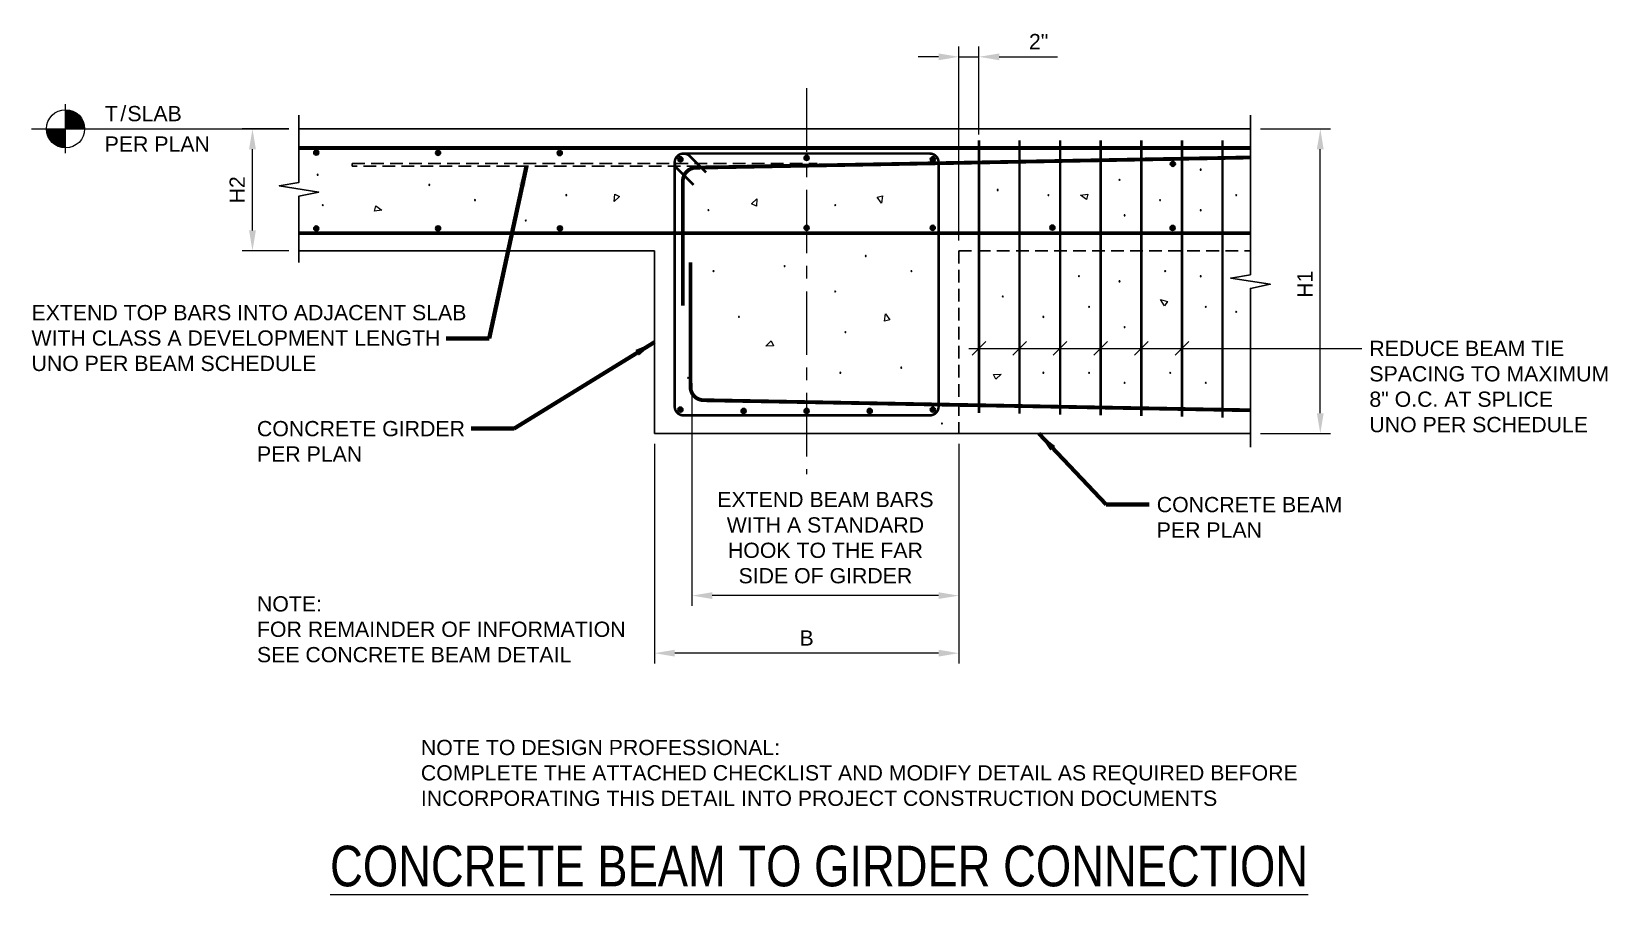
# Model space of a CAD drawing. Header units: inches. Extents: x -2033 to -1877, y 768 to 853.
import ezdxf

# ---------------------------------------------------------------- set-up
doc = ezdxf.new("R2010")
doc.units = ezdxf.units.IN
doc.header["$LTSCALE"] = 5
doc.header["$MEASUREMENT"] = 0
doc.linetypes.add('CENTER', pattern=[2, 1.25, -0.25, 0.25, -0.25])
doc.linetypes.add('HIDDEN', pattern=[0.375, 0.25, -0.125])
for name, color, linetype, lineweight in [('S-ANNO-DIMS', 1, 'Continuous', 20), ('S-ANNO-TEXT', 7, 'Continuous', 20), ('S-DELT-PATT', 7, 'Continuous', 15), ('S-DETL', 3, 'Continuous', 30), ('S-GRID', 9, 'CENTER', 20)]:
    doc.layers.add(name, color=color, linetype=linetype, lineweight=lineweight)
doc.styles.add('Romans', font='arial.ttf')
doc.dimstyles.get("Standard").update_dxf_attribs({"dimtxt": 0.18, "dimasz": 0.18, "dimexe": 0.18, "dimexo": 0.0625, "dimgap": 0.09, "dimtad": 0, "dimtih": 1, "dimtoh": 1, "dimdec": 4, "dimzin": 0, "dimdsep": 46, "dimtxsty": 'Standard', "dimcen": 0.09, "dimadec": 0, "dimazin": 0, "dimtfac": 1, "dimtdec": 4, "dimtofl": 0, "dimtmove": 0, "dimatfit": 3, "dimfxl": 1, "dimtolj": 1, "dimtzin": 0, "dimarcsym": 0})

# ---------------------------------------------------------------- blocks, each defined once
blk = doc.blocks.new('*D0')
at = {"layer": 'Defpoints', "color": 0, "transparency": 16777216}
for p in [(-1941.15, 850.55), (-1939.17, 841.9), (-1941.15, 831.45)]:
    blk.add_point(p, dxfattribs=at)
at = {"layer": 'S-ANNO-DIMS', "transparency": 16777216}
for p, q in [((-1941.15, 832.45), (-1941.15, 851.55)), ((-1939.17, 842.9), (-1939.17, 851.55)), ((-1943.15, 850.55), (-1945.15, 850.55)), ((-1941.15, 850.55), (-1939.17, 850.55)), ((-1937.17, 850.55), (-1931.42, 850.55))]:
    blk.add_line(p, q, dxfattribs=at)
for points in [[(-1943.15, 850.88), (-1943.15, 850.21), (-1941.15, 850.55)], [(-1937.17, 850.88), (-1937.17, 850.21), (-1939.17, 850.55)]]:
    blk.add_solid(points, dxfattribs=at)
at = {"layer": 'S-ANNO-DIMS', "transparency": 16777216, "insert": (-1933.29, 852.05), "char_height": 1.5, "attachment_point": 5, "style": 'Romans'}
blk.add_mtext('\\A1;2"', dxfattribs=at)
blk = doc.blocks.new('*D1')
at = {"layer": 'Defpoints', "color": 0, "transparency": 16777216}
for p in [(-1912.42, 843.45), (-1905.54, 843.45), (-1912.42, 813.45)]:
    blk.add_point(p, dxfattribs=at)
at = {"layer": 'S-ANNO-DIMS', "transparency": 16777216}
for p, q in [((-1911.42, 843.45), (-1904.54, 843.45)), ((-1905.54, 815.45), (-1905.54, 841.45)), ((-1911.42, 813.45), (-1904.54, 813.45))]:
    blk.add_line(p, q, dxfattribs=at)
for points in [[(-1905.88, 841.45), (-1905.21, 841.45), (-1905.54, 843.45)], [(-1905.88, 815.45), (-1905.21, 815.45), (-1905.54, 813.45)]]:
    blk.add_solid(points, dxfattribs=at)
at = {"layer": 'S-ANNO-DIMS', "transparency": 16777216, "insert": (-1907.05, 828.15), "char_height": 1.5, "attachment_point": 5, "rotation": 90, "style": 'Romans'}
blk.add_mtext('\\A1;H1', dxfattribs=at)
blk = doc.blocks.new('*D2')
at = {"layer": 'Defpoints', "color": 0, "transparency": 16777216}
for p in [(-2010.75, 843.45), (-2006.16, 843.45), (-2006.16, 831.45)]:
    blk.add_point(p, dxfattribs=at)
at = {"layer": 'S-ANNO-DIMS', "transparency": 16777216}
for p, q in [((-2007.16, 843.45), (-2011.75, 843.45)), ((-2010.75, 833.45), (-2010.75, 841.45)), ((-2007.16, 831.45), (-2011.75, 831.45))]:
    blk.add_line(p, q, dxfattribs=at)
for points in [[(-2011.08, 841.45), (-2010.41, 841.45), (-2010.75, 843.45)], [(-2011.08, 833.45), (-2010.41, 833.45), (-2010.75, 831.45)]]:
    blk.add_solid(points, dxfattribs=at)
at = {"layer": 'S-ANNO-DIMS', "transparency": 16777216, "insert": (-2012.25, 837.45), "char_height": 1.5, "attachment_point": 5, "rotation": 90, "style": 'Romans'}
blk.add_mtext('\\A1;H2', dxfattribs=at)
blk = doc.blocks.new('*D3')
at = {"layer": 'Defpoints', "color": 0, "transparency": 16777216}
for p in [(-1967.45, 819.41), (-1941.15, 813.45), (-1967.45, 797.49)]:
    blk.add_point(p, dxfattribs=at)
at = {"layer": 'S-ANNO-DIMS', "transparency": 16777216}
for p, q in [((-1967.45, 818.41), (-1967.45, 796.49)), ((-1941.15, 812.45), (-1941.15, 796.49)), ((-1943.15, 797.49), (-1965.45, 797.49))]:
    blk.add_line(p, q, dxfattribs=at)
for points in [[(-1965.45, 797.82), (-1965.45, 797.16), (-1967.45, 797.49)], [(-1943.15, 797.82), (-1943.15, 797.16), (-1941.15, 797.49)]]:
    blk.add_solid(points, dxfattribs=at)
blk = doc.blocks.new('*D4')
at = {"layer": 'Defpoints', "color": 0, "transparency": 16777216}
for p in [(-1971.15, 813.45), (-1941.15, 811.45), (-1971.15, 791.82)]:
    blk.add_point(p, dxfattribs=at)
at = {"layer": 'S-ANNO-DIMS', "transparency": 16777216}
for p, q in [((-1971.15, 812.45), (-1971.15, 790.82)), ((-1941.15, 810.45), (-1941.15, 790.82)), ((-1943.15, 791.82), (-1969.15, 791.82))]:
    blk.add_line(p, q, dxfattribs=at)
for points in [[(-1969.15, 792.16), (-1969.15, 791.49), (-1971.15, 791.82)], [(-1943.15, 792.16), (-1943.15, 791.49), (-1941.15, 791.82)]]:
    blk.add_solid(points, dxfattribs=at)
at = {"layer": 'S-ANNO-DIMS', "transparency": 16777216, "insert": (-1956.15, 793.32), "char_height": 1.5, "attachment_point": 5, "style": 'Romans'}
blk.add_mtext('\\A1;B', dxfattribs=at)

msp = doc.modelspace()

# ---------------------------------------------------------------- hatches: boundary and pattern name
at = {"layer": 'S-ANNO-TEXT'}
h = msp.add_hatch(color=256, dxfattribs=at)
h.dxf.hatch_style = 1
h.paths.add_polyline_path([(-2029.1620079, 843.4572513), (-2027.2811323, 843.4572513, 0.4142135624), (-2029.1620079, 845.3381269)])
h = msp.add_hatch(color=256, dxfattribs=at)
h.dxf.hatch_style = 1
h.paths.add_polyline_path([(-2029.1620079, 841.5763757), (-2029.1620079, 843.4572513), (-2031.0428835, 843.4572513, 0.4142135624)])
at = {"layer": 'S-DETL'}
h = msp.add_hatch(color=256, dxfattribs=at)
h.dxf.hatch_style = 1
h.paths.add_polyline_path([(-2004.7055709, 841.1173536, 1), (-2004.2055709, 841.1173536, 1)])
h = msp.add_hatch(color=256, dxfattribs=at)
h.dxf.hatch_style = 1
h.paths.add_polyline_path([(-1992.7172213, 841.0964724, 1), (-1992.2172213, 841.0964724, 1)])
h = msp.add_hatch(color=256, dxfattribs=at)
h.dxf.hatch_style = 1
h.paths.add_polyline_path([(-1980.7227525, 841.0757296, 1), (-1980.2227525, 841.0757296, 1)])
h = msp.add_hatch(color=256, dxfattribs=at)
h.dxf.hatch_style = 1
h.paths.add_polyline_path([(-1968.8306872, 840.455813, 1), (-1968.3306872, 840.455813, 1)])
h = msp.add_hatch(color=256, dxfattribs=at)
h.dxf.hatch_style = 1
h.paths.add_polyline_path([(-1956.3963279, 840.5936527, 1), (-1955.8963279, 840.5936527, 1)])
h = msp.add_hatch(color=256, dxfattribs=at)
h.dxf.hatch_style = 1
h.paths.add_polyline_path([(-1943.4619687, 840.455813, -1), (-1943.9619687, 840.455813, -1)])
h = msp.add_hatch(color=256, dxfattribs=at)
h.dxf.hatch_style = 1
h.paths.add_polyline_path([(-1920.3224961, 840.0070506, 1), (-1919.8224961, 840.0070506, 1)])
h = msp.add_hatch(color=256, dxfattribs=at)
h.dxf.hatch_style = 1
h.paths.add_polyline_path([(-2004.7145445, 833.6424328, 1), (-2004.2145445, 833.6424328, 1)])
h = msp.add_hatch(color=256, dxfattribs=at)
h.dxf.hatch_style = 1
h.paths.add_polyline_path([(-1992.706645, 833.6543081, 1), (-1992.206645, 833.6543081, 1)])
h = msp.add_hatch(color=256, dxfattribs=at)
h.dxf.hatch_style = 1
h.paths.add_polyline_path([(-1980.7003806, 833.6539775, 1), (-1980.2003806, 833.6539775, 1)])
h = msp.add_hatch(color=256, dxfattribs=at)
h.dxf.hatch_style = 1
h.paths.add_polyline_path([(-1956.3963279, 833.7112256, 1), (-1955.8963279, 833.7112256, 1)])
h = msp.add_hatch(color=256, dxfattribs=at)
h.dxf.hatch_style = 1
h.paths.add_polyline_path([(-1943.9737586, 833.7112256, 1), (-1943.4737586, 833.7112256, 1)])
h = msp.add_hatch(color=256, dxfattribs=at)
h.dxf.hatch_style = 1
h.paths.add_polyline_path([(-1932.1819753, 833.7313613, 1), (-1931.6819753, 833.7313613, 1)])
h = msp.add_hatch(color=256, dxfattribs=at)
h.dxf.hatch_style = 1
h.paths.add_polyline_path([(-1920.3380879, 833.6998473, 1), (-1919.8380879, 833.6998473, 1)])
h = msp.add_hatch(color=256, dxfattribs=at)
h.dxf.hatch_style = 1
h.paths.add_polyline_path([(-1968.8306872, 815.803583, 1), (-1968.3306872, 815.803583, 1)])
h = msp.add_hatch(color=256, dxfattribs=at)
h.dxf.hatch_style = 1
h.paths.add_polyline_path([(-1962.6135076, 815.6754423, 1), (-1962.1135076, 815.6754423, 1)])
h = msp.add_hatch(color=256, dxfattribs=at)
h.dxf.hatch_style = 1
h.paths.add_polyline_path([(-1956.3963279, 815.6754423, 1), (-1955.8963279, 815.6754423, 1)])
h = msp.add_hatch(color=256, dxfattribs=at)
h.dxf.hatch_style = 1
h.paths.add_polyline_path([(-1949.6791483, 815.6754423, -1), (-1950.1791483, 815.6754423, -1)])
h = msp.add_hatch(color=256, dxfattribs=at)
h.dxf.hatch_style = 1
h.paths.add_polyline_path([(-1943.4619687, 815.803583, -1), (-1943.9619687, 815.803583, -1)])

# ---------------------------------------------------------------- linework, layer by layer
at = {"layer": 'S-ANNO-TEXT'}
for p, q in [((-2029.1620079, 841.0590399), (-2029.1620079, 845.8767166)), ((-2032.5153984, 843.453709), (-2007.1649297, 843.453709)), ((-2031.0428835, 843.4572513), (-2026.2934116, 843.4572513)), ((-1940.1597668, 821.8346776), (-1901.4564159, 821.8346776)), ((-1939.8441936, 821.1642257), (-1938.5022179, 822.5051294)), ((-1935.8441936, 821.1642257), (-1934.5022179, 822.5051294)), ((-1931.8441936, 821.1642257), (-1930.5022179, 822.5051294)), ((-1927.8441936, 821.1642257), (-1926.5022179, 822.5051294)), ((-1923.8441936, 821.1642257), (-1922.5022179, 822.5051294)), ((-1919.8441936, 821.1642257), (-1918.5022179, 822.5051294))]:
    msp.add_line(p, q, dxfattribs=at)
msp.add_circle((-2029.1620079, 843.4572513), 1.8808756, dxfattribs=at)
at = {"layer": 'S-DELT-PATT', "flags": 128}
for points in [[(-2004.3771812, 838.9366404, 1), (-2004.2735012, 838.9366404, 1)], [(-1925.3771812, 838.4366404, 1), (-1925.2735012, 838.4366404, 1)], [(-1917.3771812, 839.4366404, 1), (-1917.2735012, 839.4366404, 1)], [(-1993.3771812, 837.9366404, 1), (-1993.2735012, 837.9366404, 1)], [(-1979.8771812, 836.9366404, 1), (-1979.7735012, 836.9366404, 1)], [(-1937.3771812, 837.4366404, 1), (-1937.2735012, 837.4366404, 1)], [(-1932.3771812, 836.9366404, 1), (-1932.2735012, 836.9366404, 1)], [(-1913.8771812, 836.9366404, 1), (-1913.7735012, 836.9366404, 1)], [(-2003.8771812, 835.9366404, 1), (-2003.7735012, 835.9366404, 1)], [(-1988.8771812, 836.4366404, 1), (-1988.7735012, 836.4366404, 1)], [(-1965.8771812, 835.4366404, 1), (-1965.7735012, 835.4366404, 1)], [(-1953.3771812, 835.9366404, 1), (-1953.2735012, 835.9366404, 1)], [(-1921.3771812, 836.4366404, 1), (-1921.2735012, 836.4366404, 1)], [(-1917.3771812, 835.4366404, 1), (-1917.2735012, 835.4366404, 1)], [(-1983.8771812, 834.4366404, 1), (-1983.7735012, 834.4366404, 1)], [(-1924.8771812, 834.9366404, 1), (-1924.7735012, 834.9366404, 1)], [(-1950.3771812, 830.9366404, 1), (-1950.2735012, 830.9366404, 1)], [(-1965.3771812, 829.4366404, 1), (-1965.2735012, 829.4366404, 1)], [(-1958.3771812, 829.9366404, 1), (-1958.2735012, 829.9366404, 1)], [(-1945.8771812, 829.4366404, 1), (-1945.7735012, 829.4366404, 1)], [(-1920.8771812, 829.4366404, 1), (-1920.7735012, 829.4366404, 1)], [(-1929.3771812, 828.9366404, 1), (-1929.2735012, 828.9366404, 1)], [(-1925.3771812, 828.4366404, 1), (-1925.2735012, 828.4366404, 1)], [(-1917.3771812, 828.9366404, 1), (-1917.2735012, 828.9366404, 1)], [(-1953.3771812, 827.4366404, 1), (-1953.2735012, 827.4366404, 1)], [(-1936.8771812, 826.9366404, 1), (-1936.7735012, 826.9366404, 1)], [(-1962.8771812, 824.9366404, 1), (-1962.7735012, 824.9366404, 1)], [(-1932.8771812, 824.9366404, 1), (-1932.7735012, 824.9366404, 1)], [(-1928.3771812, 825.9366404, 1), (-1928.2735012, 825.9366404, 1)], [(-1916.8771812, 825.9366404, 1), (-1916.7735012, 825.9366404, 1)], [(-1913.8771812, 825.4366404, 1), (-1913.7735012, 825.4366404, 1)], [(-1952.3771812, 823.4366404, 1), (-1952.2735012, 823.4366404, 1)], [(-1924.8771812, 823.9366404, 1), (-1924.7735012, 823.9366404, 1)], [(-1946.8771812, 819.9366404, 1), (-1946.7735012, 819.9366404, 1)], [(-1967.8771812, 818.9366404, 1), (-1967.7735012, 818.9366404, 1)], [(-1952.8771812, 819.4366404, 1), (-1952.7735012, 819.4366404, 1)], [(-1932.8771812, 819.4366404, 1), (-1932.7735012, 819.4366404, 1)], [(-1928.3771812, 819.4366404, 1), (-1928.2735012, 819.4366404, 1)], [(-1924.8771812, 818.4366404, 1), (-1924.7735012, 818.4366404, 1)], [(-1920.3771812, 819.4366404, 1), (-1920.2735012, 819.4366404, 1)], [(-1916.8771812, 818.4366404, 1), (-1916.7735012, 818.4366404, 1)], [(-1942.8771812, 814.4366404, 1), (-1942.7735012, 814.4366404, 1)]]:
    msp.add_lwpolyline(points, format="xyb", close=True, dxfattribs=at)
for points in [[(-1974.5699659, 836.8007625), (-1975.1051836, 836.299848), (-1975.0504707, 837.0248255)], [(-1928.5693569, 836.4979834), (-1929.1556009, 836.9380871), (-1928.4321367, 837.0100964)], [(-1998.5813255, 835.8752975), (-1997.9950815, 835.4351938), (-1998.7185458, 835.3631845)], [(-1961.5807165, 836.0725184), (-1961.0454988, 836.5734328), (-1961.1002117, 835.8484553)], [(-1948.6763309, 836.8597087), (-1948.7643499, 836.1319546), (-1949.1884439, 836.7224884)], [(-1920.8945296, 826.0242288), (-1921.2948944, 826.6382982), (-1920.5904318, 826.4585255)], [(-1948.4743515, 824.5135722), (-1948.3863325, 825.2413262), (-1947.9622385, 824.6507925)], [(-1959.4226494, 822.1035284), (-1960.1546316, 822.063837), (-1959.6467125, 822.5840332)], [(-1937.728033, 819.2697525), (-1936.9960509, 819.3094438), (-1937.5039699, 818.7892477)]]:
    msp.add_lwpolyline(points, close=True, dxfattribs=at)
at = {"layer": 'S-DETL'}
for p, q in [((-2006.1649297, 843.453709), (-1944.1463279, 843.453709)), ((-1944.1463279, 843.453709), (-1912.4228759, 843.453709)), ((-2006.1649297, 831.453709), (-1971.1463279, 831.453709)), ((-1971.1463279, 831.453709), (-1971.1463279, 813.453709)), ((-1971.1463279, 813.453709), (-1912.4228759, 813.453709))]:
    msp.add_line(p, q, dxfattribs=at)
at = {"layer": 'S-DETL', "linetype": 'HIDDEN'}
for q in [(-1941.1463279, 813.453709), (-1912.4228759, 831.453709)]:
    msp.add_line((-1941.1463279, 831.453709), q, dxfattribs=at)
at = {"layer": 'S-DETL', "linetype": 'Continuous'}
for points in [[(-2006.1649297, 830.2902962), (-2006.1649297, 836.8358261), (-2004.2216377, 837.2359078), (-2008.1082217, 837.8528259), (-2006.1649297, 838.1767079), (-2006.1649297, 844.7984376)], [(-1912.4228759, 812.0933927), (-1912.4228759, 827.7451683), (-1910.4795839, 828.1452499), (-1914.3661679, 828.762168), (-1912.4228759, 829.08605), (-1912.4228759, 844.8140253)]]:
    msp.add_lwpolyline(points, dxfattribs=at)
at = {"layer": 'S-DETL', "const_width": 0.375}
for points in [[(-2006.1649297, 841.5746539), (-1912.4228759, 841.5746539)], [(-2006.1649297, 833.1897385), (-1912.4228759, 833.1897385)]]:
    msp.add_lwpolyline(points, dxfattribs=at)
at = {"layer": 'S-DETL', "linetype": 'Continuous', "const_width": 0.25}
for points in [[(-1939.1732057, 842.3400951), (-1939.1732057, 815.4686449)], [(-1935.1732057, 842.3400951), (-1935.1732057, 815.3950727)], [(-1931.1732057, 842.3400951), (-1931.1732057, 815.3215005)], [(-1927.1732057, 842.3400951), (-1927.1732057, 815.2479283)], [(-1923.1732057, 842.3400951), (-1923.1732057, 815.1743561)], [(-1919.1732057, 842.3400951), (-1919.1732057, 815.1007839)], [(-1915.1732057, 842.3400951), (-1915.1732057, 815.0272117)]]:
    msp.add_lwpolyline(points, dxfattribs=at)
at = {"layer": 'S-DETL', "linetype": 'HIDDEN'}
msp.add_lwpolyline([(-1964.8145971, 839.7816991), (-2000.933789, 839.7816991), (-2000.933789, 840.0396282), (-1955.1034366, 840.0396282)], dxfattribs=at)
at = {"layer": 'S-DETL', "linetype": 'Continuous', "const_width": 0.25}
msp.add_lwpolyline([(-1944.0213279, 841.0214538), (-1968.2713279, 841.0214538, 0.4142135624), (-1969.1463279, 840.1464538), (-1969.1463279, 816.1129423, 0.4142135624), (-1968.2713279, 815.2379423), (-1944.0213279, 815.2379423, 0.4142135624), (-1943.1463279, 816.1129423), (-1943.1463279, 840.1464538, 0.4142135624)], format="xyb", close=True, dxfattribs=at)
at = {"layer": 'S-DETL'}
for points, const_width in [([(-1966.0616193, 839.1741819), (-1967.6526095, 840.7651722, 1), (-1968.8900464, 839.5277353), (-1967.2990561, 837.9367451)], 0.25), ([(-1912.4228759, 840.6371222), (-1967.0547662, 839.632275, 0.4088371709), (-1968.3431294, 838.319997), (-1968.3431294, 826.0493272)], 0.375), ([(-1912.4228759, 815.7421954), (-1966.3047662, 816.7332478, -0.4088371709), (-1967.5931294, 818.0455258), (-1967.5931294, 830.3161957)], 0.375)]:
    msp.add_lwpolyline(points, format="xyb", dxfattribs=dict(at, const_width=const_width))
at = {"layer": 'S-DETL', "const_width": 0.375}
msp.add_lwpolyline([(-1967.2026605, 836.6957971), (-1967.2026605, 836.6957971)], close=True, dxfattribs=at)
at = {"layer": 'S-DETL'}
for centre in [(-2004.4555709, 841.1173536), (-1992.4672213, 841.0964724), (-1980.4727525, 841.0757296), (-1968.5806872, 840.455813), (-1956.1463279, 840.5936527), (-1943.7119687, 840.455813), (-1920.0724961, 840.0070506), (-2004.4645445, 833.6424328), (-1992.456645, 833.6543081), (-1980.4503806, 833.6539775), (-1956.1463279, 833.7112256), (-1943.7237586, 833.7112256), (-1931.9319753, 833.7313613), (-1920.0880879, 833.6998473), (-1968.5806872, 815.803583), (-1962.3635076, 815.6754423), (-1956.1463279, 815.6754423), (-1949.9291483, 815.6754423), (-1943.7119687, 815.803583)]:
    msp.add_circle(centre, 0.25, dxfattribs=at)
at = {"layer": 'S-GRID'}
msp.add_line((-1956.1463279, 847.453709), (-1956.1463279, 809.453709), dxfattribs=at)

# ---------------------------------------------------------------- texts
at = {"layer": 'S-ANNO-DIMS', "insert": (-1954.2984498, 807.703709), "char_height": 1.499999989, "attachment_point": 2, "style": 'Romans'}
msp.add_mtext('\\pxqc;EXTEND BEAM BARS \\PWITH A STANDARD \\PHOOK TO THE FAR \\PSIDE OF GIRDER', dxfattribs=at)
at = {"layer": 'S-ANNO-TEXT', "style": 'Romans', "width": 0.8}
msp.add_text('%%UCONCRETE BEAM TO GIRDER CONNECTION', height=4, dxfattribs=at).set_placement((-2003.1000382, 768.8612127))
at = {"layer": 'S-ANNO-TEXT', "insert": (-2025.305691, 843.4572513), "char_height": 1.499999989, "attachment_point": 4, "line_spacing_factor": 1.2, "style": 'Romans'}
msp.add_mtext('\\pxql;{\\T1.2;T/}SLAB\\PPER PLAN', dxfattribs=at)
at = {"layer": 'S-ANNO-TEXT', "char_height": 1.499999989, "attachment_point": 1, "style": 'Romans'}
for s, insert in [('\\pxql;EXTEND TOP BARS INTO ADJACENT SLAB \\PWITH CLASS A DEVELOPMENT LENGTH \\PUNO PER BEAM SCHEDULE', (-2032.5153984, 826.1089804)), ('\\pxql;REDUCE BEAM TIE \\PSPACING TO MAXIMUM \\P8" O.C. AT SPLICE \\PUNO PER SCHEDULE', (-1900.7064159, 822.5846775)), ('\\pxql;CONCRETE GIRDER\\PPER PLAN', (-2010.3029156, 814.6855366)), ('\\A1;\\pxql;NOTE:\\PFOR REMAINDER OF INFORMATION \\PSEE CONCRETE BEAM DETAIL', (-2010.3029156, 797.4291525))]:
    msp.add_mtext(s, dxfattribs=dict(at, insert=insert))
for s, insert, width in [('\\pxql;CONCRETE BEAM\\PPER PLAN', (-1921.6544108, 807.2057985), 38.628504213), ('NOTE TO DESIGN PROFESSIONAL: \\PCOMPLETE THE ATTACHED CHECKLIST AND MODIFY DETAIL AS REQUIRED BEFORE \\PINCORPORATING THIS DETAIL INTO PROJECT CONSTRUCTION DOCUMENTS', (-1994.1538326, 783.2875428), 159.842980143)]:
    msp.add_mtext(s, dxfattribs=dict(at, insert=insert, width=width))

# ---------------------------------------------------------------- dimensions: what is measured, and where the dimension line sits
at = {"layer": 'S-ANNO-DIMS'}
for base, p1, p2, angle, text, picture, middle in [((-1941.1463279, 850.5478203), (-1939.1732057, 841.8969021), (-1941.1463279, 831.453709), 180, '2"', '*D0', (-1933.2947951, 850.5478203)), ((-2010.7473538, 843.453709), (-2006.1649297, 831.453709), (-2006.1649297, 843.453709), 90, 'H2', '*D2', (-2010.7473538, 837.453709)), ((-1905.5443427, 843.453709), (-1912.4228759, 813.453709), (-1912.4228759, 843.453709), 90, 'H1', '*D1', (-1905.5443427, 828.1452499)), ((-1967.4505716, 797.4904303), (-1941.1463279, 813.453709), (-1967.4505716, 819.4105466), 180, ' ', '*D3', (-1946.0590879, 797.4904303)), ((-1971.1463279, 791.8237637), (-1941.1463279, 811.453709), (-1971.1463279, 813.453709), 180, 'B', '*D4', (-1956.1463279, 791.8237637))]:
    dim = msp.add_linear_dim(base=base, p1=p1, p2=p2, angle=angle, text=text, dimstyle='Standard', override={"dimscale": 16, "dimtxt": 0.09375, "dimasz": 0.125, "dimexe": 0.0625, "dimgap": 0.0625, "dimtih": 0, "dimtoh": 0, "dimdec": 5, "dimlfac": 1, "dimrnd": 0.03125, "dimzin": 7, "dimlunit": 4, "dimtxsty": 'Romans', "dimcen": 0.125, "dimclrd": 256, "dimclre": 256, "dimclrt": 256, "dimadec": 4, "dimtdec": 5, "dimtofl": 1, "dimtvp": 1, "dimfrac": 2, "dimtzin": 3, "dimlwd": 65535, "dimlwe": 65535}, dxfattribs=at)
    dim.commit()
    dim.dimension.update_dxf_attribs({"geometry": picture, "text_midpoint": middle, "dimtype": 128})

# ---------------------------------------------------------------- leaders
at = {"layer": 'S-ANNO-TEXT'}
for points in [[(-1983.7627139, 839.7816991), (-1987.4369837, 822.7964079), (-1991.6764198, 822.7964079)], [(-1971.1463279, 822.453709), (-1984.9539981, 813.9355366), (-1989.1934341, 813.9355366)], [(-1933.2773525, 813.453709), (-1926.6438469, 806.4557985), (-1922.4044108, 806.4557985)]]:
    msp.add_leader(points, dimstyle='Standard', override={"dimscale": 16, "dimtxt": 0.09375, "dimasz": 0.125, "dimexe": 0.0625, "dimgap": 0.0625, "dimtad": 0, "dimtih": 0, "dimtoh": 0, "dimdec": 5, "dimlfac": 16, "dimrnd": 0.03125, "dimzin": 7, "dimlunit": 4, "dimtxsty": 'Romans', "dimcen": 0.125, "dimclrd": 256, "dimclre": 256, "dimclrt": 256, "dimadec": 4, "dimtdec": 5, "dimtofl": 1, "dimtvp": 1, "dimfrac": 2, "dimtzin": 3, "dimlwd": 65535, "dimlwe": 65535}, dxfattribs=at)

doc.saveas('drawing.dxf')
